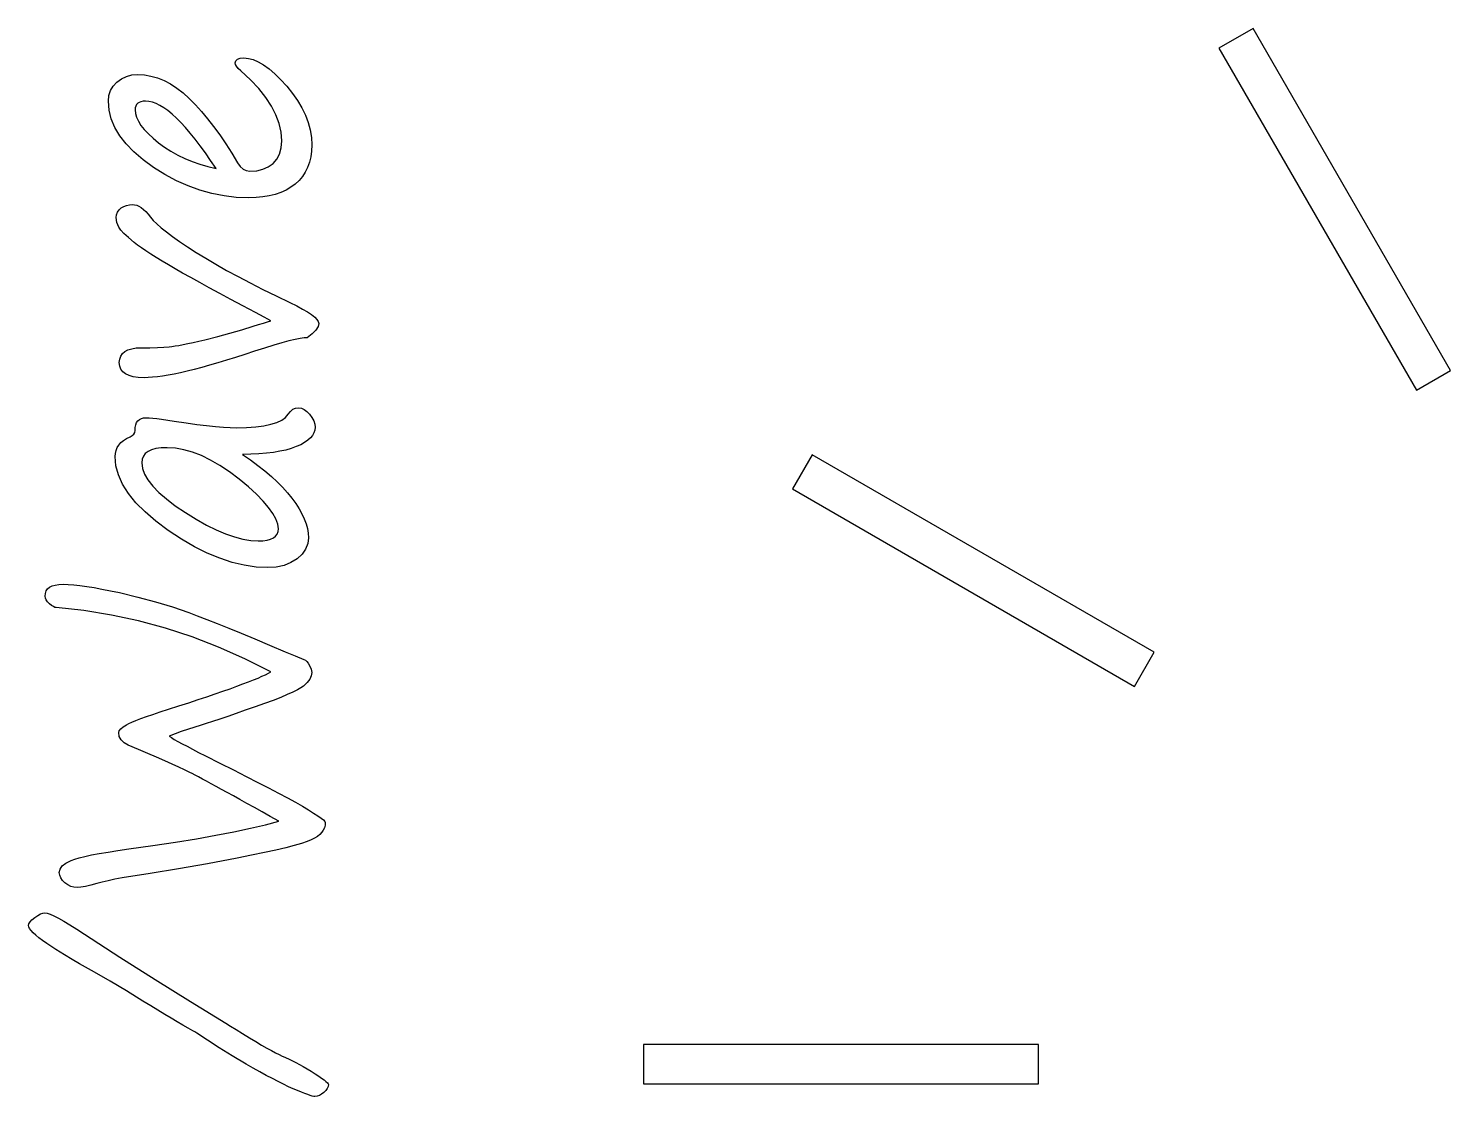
# Model space of a CAD drawing. Extents: x -1 to 127, y -80 to 138.
# Drawn here: x 96.72 to 108.24, y -14.11 to -5.46 of the extents above; entities that cross this region are included whole.
import ezdxf

# ---------------------------------------------------------------- set-up
doc = ezdxf.new("R2010")
doc.units = 0

msp = doc.modelspace()

# ---------------------------------------------------------------- linework, layer by layer
for p, q in [((106.642, -5.45628), (106.364858, -5.6163)), ((108.242, -8.22741), (106.64208, -5.45627)), ((106.365, -5.6163), (107.96492, -8.38744)), ((98.398061, -5.747979), (98.395098, -5.735731)), ((98.3951, -5.73575), (98.399757, -5.718027)), ((98.4065, -5.76274), (98.398061, -5.747979)), ((98.399757, -5.718027), (98.413247, -5.70496)), ((98.413247, -5.70496), (98.435599, -5.697368)), ((98.435599, -5.697368), (98.466821, -5.694828)), ((98.4668, -5.69482), (98.503511, -5.69863)), ((98.503511, -5.69863), (98.542328, -5.709185)), ((98.542328, -5.709185), (98.582836, -5.727332)), ((98.582836, -5.727332), (98.625451, -5.752224)), ((98.625451, -5.752224), (98.669754, -5.784713)), ((97.438084, -5.890604), (97.474793, -5.864018)), ((97.474793, -5.864018), (97.514877, -5.845025)), ((97.514877, -5.845025), (97.558339, -5.833623)), ((97.558339, -5.833623), (97.605594, -5.829813)), ((97.6056, -5.82984), (97.660032, -5.832803)), ((97.660032, -5.832803), (97.713618, -5.842088)), ((97.713618, -5.842088), (97.766783, -5.857272)), ((97.766783, -5.857272), (97.819104, -5.878382)), ((98.420837, -5.78004), (98.4065, -5.76274)), ((98.4411, -5.79988), (98.420837, -5.78004)), ((98.518685, -5.872031), (98.441049, -5.799881)), ((98.586196, -5.943761), (98.518685, -5.872031)), ((98.669754, -5.784713), (98.715745, -5.824377)), ((98.715745, -5.824377), (98.763427, -5.871212)), ((98.763427, -5.871212), (98.813213, -5.92522)), ((97.373105, -6.000732), (97.386172, -5.959802)), ((97.386172, -5.959802), (97.407706, -5.923093)), ((97.407706, -5.923093), (97.438084, -5.890604)), ((97.819104, -5.878382), (97.871002, -5.905814)), ((97.871002, -5.905814), (97.922479, -5.939568)), ((97.922479, -5.939568), (97.973112, -5.979231)), ((97.973112, -5.979231), (98.023322, -6.024802)), ((98.64358, -6.01549), (98.586196, -5.943761)), ((98.813213, -5.92522), (98.860895, -5.983025)), ((98.860895, -5.983025), (98.901823, -6.041253)), ((97.3689, -6.0463), (97.373105, -6.000732)), ((97.374801, -6.118447), (97.368902, -6.046294)), ((97.586262, -6.098909), (97.585133, -6.115363)), ((97.590467, -6.084996), (97.586262, -6.098909)), ((97.596789, -6.072748), (97.590467, -6.084996)), ((97.606074, -6.063039), (97.596789, -6.072748)), ((97.618323, -6.055447), (97.606074, -6.063039)), ((97.63266, -6.049972), (97.618323, -6.055447)), ((97.64996, -6.047009), (97.63266, -6.049972)), ((97.6698, -6.04588), (97.64996, -6.047009)), ((97.697239, -6.047985), (97.669807, -6.046009)), ((97.725933, -6.054307), (97.697239, -6.047985)), ((97.755467, -6.065285), (97.725933, -6.054307)), ((97.786269, -6.080045), (97.755467, -6.065285)), ((97.818338, -6.099462), (97.786269, -6.080045)), ((97.851248, -6.122661), (97.818338, -6.099462)), ((98.023322, -6.024802), (98.073112, -6.075432)), ((98.073112, -6.075432), (98.122899, -6.130285)), ((98.689991, -6.086379), (98.64358, -6.01549)), ((98.726279, -6.157264), (98.689991, -6.086379)), ((98.901823, -6.041253), (98.936843, -6.099904)), ((98.936843, -6.099904), (98.965534, -6.158976)), ((97.391678, -6.189333), (97.374801, -6.118447)), ((97.420368, -6.258531), (97.391678, -6.189333)), ((97.585, -6.1155), (97.587963, -6.145455)), ((97.587963, -6.145455), (97.596825, -6.17668)), ((97.596825, -6.17668), (97.611585, -6.208746)), ((97.611585, -6.208746), (97.632667, -6.241659)), ((97.885004, -6.150516), (97.851248, -6.122661)), ((97.920446, -6.182585), (97.885004, -6.150516)), ((97.956734, -6.218873), (97.920446, -6.182585)), ((97.993863, -6.259377), (97.956734, -6.218873)), ((98.122899, -6.130285), (98.172268, -6.189357)), ((98.172268, -6.189357), (98.221214, -6.252228)), ((98.752441, -6.227727), (98.726279, -6.157264)), ((98.965534, -6.158976), (98.987463, -6.218892)), ((98.987463, -6.218892), (99.003493, -6.278805)), ((97.460452, -6.326464), (97.420368, -6.258531)), ((97.51193, -6.392707), (97.460452, -6.326464)), ((97.632667, -6.241659), (97.659253, -6.275413)), ((97.659253, -6.275413), (97.692162, -6.310436)), ((97.692162, -6.310436), (97.730559, -6.346301)), ((98.032262, -6.304525), (97.993863, -6.259377)), ((98.071923, -6.35347), (98.032262, -6.304525)), ((98.221214, -6.252228), (98.270157, -6.319738)), ((98.270157, -6.319738), (98.319102, -6.391044)), ((98.768048, -6.297769), (98.752441, -6.227727)), ((98.7731, -6.36739), (98.768048, -6.297769)), ((99.003493, -6.278805), (99.012778, -6.339567)), ((97.574797, -6.457686), (97.51193, -6.392707)), ((97.730559, -6.346301), (97.775285, -6.38301)), ((97.775285, -6.38301), (97.824231, -6.418875)), ((97.824231, -6.418875), (97.875708, -6.451784)), ((97.875708, -6.451784), (97.930138, -6.482166)), ((98.11243, -6.407059), (98.071923, -6.35347)), ((98.154202, -6.46444), (98.11243, -6.407059)), ((98.319102, -6.391044), (98.367625, -6.466149)), ((98.755416, -6.474107), (98.768906, -6.424317)), ((98.768906, -6.424317), (98.773111, -6.367356)), ((99.014224, -6.45009), (99.007903, -6.497348)), ((99.012778, -6.339567), (99.016165, -6.400324)), ((99.0162, -6.4003), (99.014224, -6.45009)), ((97.649061, -6.521401), (97.574797, -6.457686)), ((97.734713, -6.583425), (97.649061, -6.521401)), ((97.930138, -6.482166), (97.986678, -6.510021)), ((97.986678, -6.510021), (98.04617, -6.534913)), ((98.04617, -6.534913), (98.108618, -6.556842)), ((98.108618, -6.556842), (98.173176, -6.576258)), ((98.196817, -6.526467), (98.154202, -6.46444)), ((98.2407, -6.59271), (98.196817, -6.526467)), ((98.367625, -6.466149), (98.415727, -6.545897)), ((98.4158, -6.54587), (98.436064, -6.575407)), ((98.664289, -6.577908), (98.702262, -6.550899)), ((98.702262, -6.550899), (98.733487, -6.516302)), ((98.733487, -6.516302), (98.755416, -6.474107)), ((98.997348, -6.54123), (98.982587, -6.582158)), ((99.007903, -6.497348), (98.997348, -6.54123)), ((97.826698, -6.640809), (97.734713, -6.583425)), ((97.919947, -6.691022), (97.826698, -6.640809)), ((98.173176, -6.576258), (98.240686, -6.592712)), ((98.436064, -6.575407), (98.459686, -6.596094)), ((98.459686, -6.596094), (98.485424, -6.608738)), ((98.485424, -6.608738), (98.514538, -6.612943)), ((98.5145, -6.61296), (98.570194, -6.60915)), ((98.570194, -6.60915), (98.619983, -6.597325)), ((98.619983, -6.597325), (98.664289, -6.577908)), ((98.940819, -6.655996), (98.913387, -6.688065)), ((98.963594, -6.620554), (98.940819, -6.655996)), ((98.982587, -6.582158), (98.963594, -6.620554)), ((98.01446, -6.733214), (97.919947, -6.691022)), ((98.11024, -6.767391), (98.01446, -6.733214)), ((98.207288, -6.7944), (98.11024, -6.767391)), ((98.3056, -6.813816), (98.207288, -6.7944)), ((98.765708, -6.78553), (98.720561, -6.801137)), ((98.807903, -6.766113), (98.765708, -6.78553)), ((98.8463, -6.743761), (98.807903, -6.766113)), ((98.881741, -6.717599), (98.8463, -6.743761)), ((98.913387, -6.688065), (98.881741, -6.717599)), ((97.454952, -6.926906), (97.472252, -6.911299)), ((97.472252, -6.911299), (97.492939, -6.899051)), ((97.492939, -6.899051), (97.515291, -6.890189)), ((97.515291, -6.890189), (97.538913, -6.884714)), ((97.538913, -6.884714), (97.563805, -6.88302)), ((97.5639, -6.883), (97.580777, -6.884693)), ((97.580777, -6.884693), (97.598077, -6.889322)), ((97.598077, -6.889322), (97.615377, -6.897337)), ((97.615377, -6.897337), (97.633524, -6.908739)), ((97.633524, -6.908739), (97.651671, -6.923076)), ((98.404756, -6.825218), (98.3056, -6.813816)), ((98.5056, -6.829), (98.404756, -6.825218)), ((98.564442, -6.827271), (98.505793, -6.828964)), ((98.619718, -6.821796), (98.564442, -6.827271)), ((98.671615, -6.813357), (98.619718, -6.821796)), ((98.720561, -6.801137), (98.671615, -6.813357)), ((97.4326, -6.98891), (97.43514, -6.965711)), ((97.437684, -7.028569), (97.432632, -6.988906)), ((97.43514, -6.965711), (97.442732, -6.944629)), ((97.442732, -6.944629), (97.454952, -6.926906)), ((97.651671, -6.923076), (97.670665, -6.940799)), ((97.670665, -6.940799), (97.689658, -6.961909)), ((97.689658, -6.961909), (97.709075, -6.985955)), ((97.709, -6.98596), (97.730929, -7.011699)), ((97.730929, -7.011699), (97.760043, -7.040389)), ((97.453291, -7.06823), (97.437684, -7.028569)), ((97.468898, -7.090582), (97.453291, -7.06823)), ((97.494636, -7.118014), (97.468898, -7.090582)), ((97.530924, -7.151347), (97.494636, -7.118014)), ((97.760043, -7.040389), (97.795907, -7.071612)), ((97.795907, -7.071612), (97.838943, -7.105791)), ((97.838943, -7.105791), (97.888733, -7.142921)), ((97.888733, -7.142921), (97.945697, -7.183005)), ((97.577759, -7.190167), (97.530924, -7.151347)), ((97.605614, -7.2117), (97.577759, -7.190167)), ((97.637683, -7.234899), (97.605614, -7.2117)), ((97.673125, -7.259367), (97.637683, -7.234899)), ((97.945697, -7.183005), (98.009408, -7.226043)), ((98.009408, -7.226043), (98.080294, -7.271614)), ((97.712788, -7.285529), (97.673125, -7.259367)), ((97.756248, -7.312961), (97.712788, -7.285529)), ((97.803506, -7.342075), (97.756248, -7.312961)), ((97.854983, -7.372877), (97.803506, -7.342075)), ((97.909836, -7.404946), (97.854983, -7.372877)), ((98.080294, -7.271614), (98.15751, -7.319292)), ((98.15751, -7.319292), (98.239366, -7.367815)), ((98.239366, -7.367815), (98.326708, -7.417181)), ((97.969751, -7.439123), (97.909836, -7.404946)), ((98.035995, -7.476252), (97.969751, -7.439123)), ((98.108147, -7.516339), (98.035995, -7.476252)), ((98.326708, -7.417181), (98.419113, -7.467815)), ((98.419113, -7.467815), (98.516581, -7.518869)), ((98.186204, -7.558954), (98.108147, -7.516339)), ((98.270171, -7.604522), (98.186204, -7.558954)), ((98.516581, -7.518869), (98.619112, -7.57119)), ((98.619112, -7.57119), (98.72713, -7.624778)), ((98.360468, -7.653047), (98.270171, -7.604522)), ((98.456669, -7.704101), (98.360468, -7.653047)), ((98.5592, -7.75811), (98.456669, -7.704101)), ((98.72713, -7.624778), (98.839787, -7.678787)), ((98.8398, -7.67879), (98.894653, -7.705375)), ((98.894653, -7.705375), (98.941911, -7.730267)), ((98.596737, -7.778376), (98.559185, -7.758112)), ((98.630494, -7.796523), (98.596737, -7.778376)), ((98.623823, -7.844188), (98.656733, -7.83448)), ((98.659608, -7.812553), (98.630494, -7.796523)), ((98.656733, -7.83448), (98.684588, -7.826888)), ((98.6845, -7.82689), (98.659608, -7.812553)), ((98.941911, -7.730267), (98.981995, -7.753466)), ((98.981995, -7.753466), (99.014905, -7.775394)), ((99.014905, -7.775394), (99.04022, -7.795658)), ((99.04022, -7.795658), (99.058367, -7.814228)), ((99.058367, -7.814228), (99.069345, -7.831105)), ((99.069345, -7.831105), (99.073155, -7.846712)), ((98.254111, -7.954151), (98.35369, -7.927143)), ((98.35369, -7.927143), (98.449047, -7.899711)), ((98.449047, -7.899711), (98.540609, -7.870597)), ((98.5407, -7.87035), (98.585003, -7.856437)), ((98.585003, -7.856437), (98.623823, -7.844188)), ((99.020364, -7.931533), (98.979013, -7.963179)), ((99.049478, -7.901575), (99.020364, -7.931533)), ((99.067202, -7.873305), (99.049478, -7.901575)), ((99.0731, -7.84672), (99.067202, -7.873305)), ((97.501832, -8.074166), (97.527147, -8.061099)), ((97.527147, -8.061099), (97.557949, -8.051814)), ((97.557949, -8.051814), (97.594237, -8.045915)), ((97.594237, -8.045915), (97.636429, -8.044222)), ((97.6364, -8.04418), (97.705598, -8.043898)), ((97.705598, -8.043898), (97.765937, -8.042204)), ((97.765937, -8.042204), (97.818258, -8.040229)), ((97.818258, -8.040229), (97.861718, -8.036842)), ((97.861718, -8.036842), (97.883646, -8.034302)), ((97.883646, -8.034302), (97.909385, -8.030097)), ((97.909385, -8.030097), (97.939766, -8.025045)), ((97.939766, -8.025045), (97.973943, -8.0183)), ((97.973943, -8.0183), (98.011916, -8.010708)), ((98.011916, -8.010708), (98.054111, -8.001423)), ((98.054111, -8.001423), (98.100525, -7.991292)), ((98.100525, -7.991292), (98.151156, -7.979466)), ((98.151156, -7.979466), (98.254111, -7.954151)), ((98.634377, -8.04699), (98.552101, -8.073152)), ((98.708218, -8.024215), (98.634377, -8.04699)), ((98.77362, -8.004798), (98.708218, -8.024215)), ((98.831424, -7.989191), (98.77362, -8.004798)), ((98.88037, -7.977366), (98.831424, -7.989191)), ((98.921721, -7.968927), (98.88037, -7.977366)), ((98.954631, -7.964299), (98.921721, -7.968927)), ((98.9791, -7.96317), (98.954631, -7.964299)), ((97.460043, -8.193268), (97.45708, -8.164578)), ((97.4571, -8.16444), (97.460063, -8.13617)), ((97.460063, -8.13617), (97.468502, -8.111701)), ((97.468502, -8.111701), (97.482415, -8.091043)), ((97.482415, -8.091043), (97.501832, -8.074166)), ((98.255376, -8.166969), (98.188707, -8.185963)), ((98.324995, -8.145859), (98.255376, -8.166969)), ((98.397568, -8.123507), (98.324995, -8.145859)), ((98.473096, -8.099039), (98.397568, -8.123507)), ((98.552, -8.0733), (98.473096, -8.099039)), ((97.469752, -8.21816), (97.460043, -8.193268)), ((97.485359, -8.23927), (97.469752, -8.21816)), ((97.507287, -8.256571), (97.485359, -8.23927)), ((97.535557, -8.270061), (97.507287, -8.256571)), ((97.569735, -8.279769), (97.535557, -8.270061)), ((97.610662, -8.285244), (97.569735, -8.279769)), ((97.6575, -8.28722), (97.610662, -8.285244)), ((97.690396, -8.286349), (97.657486, -8.287196)), ((97.726684, -8.283809), (97.690396, -8.286349)), ((97.765924, -8.279604), (97.726684, -8.283809)), ((97.808119, -8.273706), (97.765924, -8.279604)), ((97.853266, -8.266114), (97.808119, -8.273706)), ((97.901368, -8.257252), (97.853266, -8.266114)), ((97.952843, -8.246274), (97.901368, -8.257252)), ((98.007275, -8.23363), (97.952843, -8.246274)), ((98.064659, -8.219717), (98.007275, -8.23363)), ((98.124995, -8.203686), (98.064659, -8.219717)), ((98.188707, -8.185963), (98.124995, -8.203686)), ((107.965, -8.38743), (108.242142, -8.22741)), ((97.597502, -8.651344), (97.607634, -8.637007)), ((97.607634, -8.637007), (97.620278, -8.625606)), ((97.620278, -8.625606), (97.635461, -8.617591)), ((97.635461, -8.617591), (97.654031, -8.612962)), ((97.654031, -8.612962), (97.675113, -8.611269)), ((97.6753, -8.61127), (97.699769, -8.612117)), ((97.699769, -8.612117), (97.728883, -8.614092)), ((97.728883, -8.614092), (97.761795, -8.618297)), ((97.761795, -8.618297), (97.798924, -8.623772)), ((97.7989, -8.62393), (97.902278, -8.63996)), ((97.902278, -8.63996), (97.997635, -8.653874)), ((98.73346, -8.649251), (98.773121, -8.630681)), ((98.773121, -8.630681), (98.803502, -8.608329)), ((98.803502, -8.608329), (98.82543, -8.58259)), ((98.8255, -8.58258), (98.843647, -8.559805)), ((98.843647, -8.559805), (98.863487, -8.543351)), ((98.863487, -8.543351), (98.885416, -8.533643)), ((98.885416, -8.533643), (98.909461, -8.530256)), ((98.9094, -8.53026), (98.931752, -8.533647)), ((98.931752, -8.533647), (98.953681, -8.543778)), ((98.953681, -8.543778), (98.976033, -8.560232)), ((98.976033, -8.560232), (98.998385, -8.583854)), ((98.998385, -8.583854), (99.017801, -8.610439)), ((99.017801, -8.610439), (99.032138, -8.636601)), ((99.032138, -8.636601), (99.040153, -8.66234)), ((97.562224, -8.756842), (97.574867, -8.745016)), ((97.574867, -8.745016), (97.582459, -8.73068)), ((97.582459, -8.73068), (97.584999, -8.713803)), ((97.585, -8.7138), (97.586129, -8.689755)), ((97.586129, -8.689755), (97.590334, -8.669068)), ((97.590334, -8.669068), (97.597502, -8.651344)), ((97.997635, -8.653874), (98.084977, -8.665699)), ((98.084977, -8.665699), (98.164301, -8.674984)), ((98.164301, -8.674984), (98.236031, -8.682576)), ((98.236031, -8.682576), (98.299745, -8.688051)), ((98.299745, -8.688051), (98.355442, -8.691014)), ((98.355442, -8.691014), (98.403541, -8.692143)), ((98.4035, -8.69229), (98.487046, -8.690597)), ((98.487046, -8.690597), (98.562151, -8.685545)), ((98.562151, -8.685545), (98.627974, -8.676683)), ((98.627974, -8.676683), (98.685358, -8.664858)), ((98.685358, -8.664858), (98.73346, -8.649251)), ((99.021666, -8.754706), (99.005213, -8.774969)), ((99.033492, -8.733624), (99.021666, -8.754706)), ((99.04066, -8.711272), (99.033492, -8.733624)), ((99.040153, -8.66234), (99.043117, -8.687655)), ((99.0432, -8.68765), (99.04066, -8.711272)), ((97.430351, -8.876253), (97.440059, -8.853477)), ((97.440059, -8.853477), (97.453126, -8.832791)), ((97.453126, -8.832791), (97.470426, -8.813374)), ((97.470426, -8.813374), (97.491113, -8.796073)), ((97.491113, -8.796073), (97.516005, -8.780467)), ((97.516005, -8.780467), (97.544275, -8.766553)), ((97.5445, -8.76655), (97.562224, -8.756842)), ((97.75415, -8.861761), (97.718705, -8.871469)), ((97.795498, -8.856286), (97.75415, -8.861761)), ((97.8436, -8.85431), (97.795498, -8.856286)), ((97.911101, -8.858116), (97.843591, -8.854306)), ((97.980299, -8.870336), (97.911101, -8.858116)), ((98.050764, -8.890176), (97.980299, -8.870336)), ((98.850344, -8.860624), (98.80604, -8.873267)), ((98.890428, -8.845864), (98.850344, -8.860624)), ((98.926292, -8.829833), (98.890428, -8.845864)), ((98.957094, -8.812533), (98.926292, -8.829833)), ((98.983679, -8.794386), (98.957094, -8.812533)), ((99.005213, -8.774969), (98.983679, -8.794386)), ((97.429631, -9.000752), (97.422886, -8.926491)), ((97.4229, -8.92646), (97.424876, -8.900298)), ((97.424876, -8.900298), (97.430351, -8.876253)), ((97.642347, -8.948657), (97.638961, -8.97735)), ((97.639, -8.97752), (97.644475, -9.021823)), ((97.651633, -8.923341), (97.642347, -8.948657)), ((97.667663, -8.902259), (97.651633, -8.923341)), ((97.690015, -8.884959), (97.667663, -8.902259)), ((97.718705, -8.871469), (97.690015, -8.884959)), ((98.122914, -8.918446), (98.050764, -8.890176)), ((98.196755, -8.954311), (98.122914, -8.918446)), ((98.272283, -8.998194), (98.196755, -8.954311)), ((98.4554, -8.90832), (98.519955, -8.953046)), ((98.523762, -8.907444), (98.455408, -8.908291)), ((98.519955, -8.953046), (98.580295, -8.99777)), ((98.588317, -8.904481), (98.523762, -8.907444)), ((98.649077, -8.899429), (98.588317, -8.904481)), ((98.705197, -8.892684), (98.649077, -8.899429)), ((98.757515, -8.883822), (98.705197, -8.892684)), ((98.80604, -8.873267), (98.757515, -8.883822)), ((103.07, -8.91152), (102.90998, -9.188662)), ((105.841, -10.5114), (103.06986, -8.91148)), ((97.449895, -9.075436), (97.429631, -9.000752)), ((97.483652, -9.150118), (97.449895, -9.075436)), ((97.644475, -9.021823), (97.661352, -9.067814)), ((97.661352, -9.067814), (97.688784, -9.115495)), ((98.349499, -9.050515), (98.272283, -8.998194)), ((98.427979, -9.110431), (98.349499, -9.050515)), ((98.580295, -8.99777), (98.636835, -9.042076)), ((98.636835, -9.042076), (98.688733, -9.0868)), ((98.688733, -9.0868), (98.736835, -9.131103)), ((97.53091, -9.224802), (97.483652, -9.150118)), ((97.688784, -9.115495), (97.727604, -9.164862)), ((97.727604, -9.164862), (97.777393, -9.216339)), ((97.777393, -9.216339), (97.838573, -9.269501)), ((98.502664, -9.172455), (98.427979, -9.110431)), ((98.567219, -9.231526), (98.502664, -9.172455)), ((98.736835, -9.131103), (98.780294, -9.174986)), ((98.780294, -9.174986), (98.819955, -9.219289)), ((102.91, -9.18866), (105.68114, -10.78858)), ((97.591246, -9.299907), (97.53091, -9.224802)), ((97.665507, -9.375012), (97.591246, -9.299907)), ((97.838573, -9.269501), (97.910303, -9.324354)), ((97.910303, -9.324354), (97.993426, -9.380894)), ((98.621649, -9.2868), (98.567219, -9.231526)), ((98.666798, -9.338277), (98.621649, -9.2868)), ((98.819955, -9.219289), (98.855399, -9.263172)), ((98.855399, -9.263172), (98.886621, -9.306631)), ((98.886621, -9.306631), (98.914053, -9.348826)), ((97.752849, -9.450117), (97.665507, -9.375012)), ((97.993426, -9.380894), (98.080344, -9.434483)), ((98.080344, -9.434483), (98.163047, -9.481317)), ((98.701396, -9.386799), (98.666798, -9.338277)), ((98.726288, -9.431526), (98.701396, -9.386799)), ((98.741048, -9.472877), (98.726288, -9.431526)), ((98.914053, -9.348826), (98.936829, -9.390598)), ((98.936829, -9.390598), (98.955822, -9.431105)), ((98.955822, -9.431105), (98.970159, -9.470766)), ((97.854116, -9.525225), (97.752849, -9.450117)), ((97.961287, -9.595687), (97.854116, -9.525225)), ((98.163047, -9.481317), (98.242371, -9.520557)), ((98.242371, -9.520557), (98.317899, -9.553047)), ((98.317899, -9.553047), (98.389205, -9.577939)), ((98.722945, -9.571596), (98.73604, -9.554296)), ((98.73604, -9.554296), (98.743632, -9.534033)), ((98.7461, -9.51085), (98.741048, -9.472877)), ((98.743632, -9.534033), (98.746172, -9.510834)), ((98.970159, -9.470766), (98.980714, -9.509585)), ((98.980714, -9.509585), (98.987036, -9.547138)), ((98.987036, -9.547138), (98.989011, -9.584267)), ((98.066353, -9.65687), (97.961287, -9.595687)), ((98.169728, -9.708768), (98.066353, -9.65687)), ((98.389205, -9.577939), (98.457139, -9.596086)), ((98.457139, -9.596086), (98.521274, -9.606641)), ((98.521274, -9.606641), (98.58161, -9.610451)), ((98.5816, -9.61043), (98.619996, -9.608737)), ((98.619996, -9.608737), (98.653753, -9.60408)), ((98.653753, -9.60408), (98.682023, -9.596488)), ((98.682023, -9.596488), (98.705222, -9.58551)), ((98.705222, -9.58551), (98.722945, -9.571596)), ((98.966001, -9.676255), (98.937308, -9.717182)), ((98.983302, -9.631951), (98.966001, -9.676255)), ((98.9892, -9.58427), (98.983302, -9.631951)), ((98.271415, -9.750963), (98.169728, -9.708768)), ((98.370991, -9.784296), (98.271415, -9.750963)), ((98.468883, -9.807495), (98.370991, -9.784296)), ((98.847434, -9.78596), (98.791317, -9.808312)), ((98.896803, -9.754735), (98.847434, -9.78596)), ((98.937308, -9.717182), (98.896803, -9.754735)), ((98.565087, -9.821832), (98.468883, -9.807495)), ((98.6596, -9.82646), (98.565087, -9.821832)), ((98.72887, -9.82183), (98.659672, -9.826459)), ((98.791317, -9.808312), (98.72887, -9.82183)), ((96.857776, -10.035348), (96.864944, -10.015508)), ((96.864944, -10.015508), (96.876346, -9.999054)), ((96.876346, -9.999054), (96.892376, -9.985564)), ((96.892376, -9.985564), (96.913063, -9.975009)), ((96.913063, -9.975009), (96.937955, -9.967417)), ((96.937955, -9.967417), (96.967913, -9.963184)), ((96.967913, -9.963184), (97.00209, -9.961491)), ((97.0023, -9.96148), (97.042805, -9.962609)), ((97.042805, -9.962609), (97.087954, -9.965572)), ((97.087954, -9.965572), (97.138165, -9.971047)), ((97.138165, -9.971047), (97.193017, -9.978216)), ((97.193017, -9.978216), (97.252089, -9.987924)), ((97.252089, -9.987924), (97.316224, -9.999749)), ((97.316224, -9.999749), (97.385422, -10.013268)), ((97.385422, -10.013268), (97.458839, -10.029298)), ((96.8558, -10.0577), (96.857776, -10.035348)), ((96.857982, -10.072607), (96.856007, -10.057847)), ((96.864728, -10.08779), (96.857982, -10.072607)), ((96.875706, -10.102974), (96.864728, -10.08779)), ((96.890889, -10.119004), (96.875706, -10.102974)), ((96.907766, -10.132918), (96.890889, -10.119004)), ((96.922527, -10.142626), (96.907766, -10.132918)), ((97.458839, -10.029298), (97.607784, -10.064742)), ((97.607784, -10.064742), (97.751243, -10.103559)), ((97.751243, -10.103559), (97.888375, -10.145331)), ((96.935622, -10.148524), (96.922527, -10.142626)), ((96.9466, -10.1505), (96.935622, -10.148524)), ((97.1706, -10.17453), (96.94655, -10.150485)), ((97.392539, -10.210395), (97.1706, -10.17453)), ((97.61237, -10.257653), (97.392539, -10.210395)), ((97.888375, -10.145331), (98.019597, -10.190901)), ((98.019597, -10.190901), (98.087954, -10.21664)), ((98.087954, -10.21664), (98.164747, -10.246174)), ((98.164747, -10.246174), (98.249555, -10.279507)), ((97.830937, -10.317148), (97.61237, -10.257653)), ((98.046969, -10.388034), (97.830937, -10.317148)), ((98.249555, -10.279507), (98.343227, -10.317063)), ((98.343227, -10.317063), (98.444914, -10.358834)), ((98.444914, -10.358834), (98.55504, -10.404402)), ((98.261317, -10.471154), (98.046969, -10.388034)), ((98.473554, -10.56567), (98.261317, -10.471154)), ((98.55504, -10.404402), (98.673607, -10.454192)), ((98.673607, -10.454192), (98.80061, -10.507777)), ((98.6841, -10.672), (98.473554, -10.56567)), ((98.8006, -10.5079), (98.880768, -10.541657)), ((98.880768, -10.541657), (98.951654, -10.569927)), ((98.9516, -10.5699), (98.964695, -10.577492)), ((98.964695, -10.577492), (98.97652, -10.588047)), ((98.97652, -10.588047), (98.987499, -10.60196)), ((105.681, -10.7886), (105.84102, -10.511458)), ((98.580716, -10.721024), (98.612785, -10.70711)), ((98.612785, -10.70711), (98.641055, -10.694438)), ((98.641055, -10.694438), (98.664677, -10.682613)), ((98.664677, -10.682613), (98.684094, -10.672058)), ((98.987499, -10.60196), (98.997207, -10.618414)), ((98.997207, -10.618414), (99.011544, -10.650483)), ((99.011995, -10.703232), (98.999351, -10.730664)), ((99.011544, -10.650483), (99.016172, -10.675798)), ((99.0162, -10.6758), (99.011995, -10.703232)), ((98.233038, -10.849717), (98.295906, -10.828212)), ((98.295906, -10.828212), (98.354134, -10.807525)), ((98.354134, -10.807525), (98.408143, -10.788108)), ((98.408143, -10.788108), (98.457509, -10.769538)), ((98.457509, -10.769538), (98.50308, -10.752237)), ((98.50308, -10.752237), (98.544008, -10.736207)), ((98.544008, -10.736207), (98.580716, -10.721024)), ((98.899326, -10.817588), (98.862618, -10.835735)), ((98.92844, -10.800711), (98.899326, -10.817588)), ((98.949127, -10.785951), (98.92844, -10.800711)), ((98.978664, -10.758096), (98.949127, -10.785951)), ((98.999351, -10.730664), (98.978664, -10.758096)), ((97.93979, -10.947591), (98.019535, -10.921429)), ((98.019535, -10.921429), (98.095063, -10.896537)), ((98.095063, -10.896537), (98.166372, -10.872492)), ((98.166372, -10.872492), (98.233038, -10.849717)), ((98.633925, -10.928135), (98.556709, -10.955567)), ((98.703123, -10.902396), (98.633925, -10.928135)), ((98.764305, -10.878351), (98.703123, -10.902396)), ((98.817468, -10.855999), (98.764305, -10.878351)), ((98.862618, -10.835735), (98.817468, -10.855999)), ((97.591782, -11.065279), (97.631022, -11.050519)), ((97.631022, -11.050519), (97.677013, -11.034065)), ((97.677013, -11.034065), (97.729755, -11.015918)), ((97.729755, -11.015918), (97.78925, -10.996078)), ((97.78925, -10.996078), (97.855493, -10.974573)), ((97.8554, -10.9746), (97.93979, -10.947591)), ((98.271899, -11.053441), (98.21325, -11.072858)), ((98.335613, -11.031936), (98.271899, -11.053441)), ((98.403967, -11.008314), (98.335613, -11.031936)), ((98.477808, -10.982999), (98.403967, -11.008314)), ((98.556709, -10.955567), (98.477808, -10.982999)), ((97.4525, -11.164), (97.45631, -11.14924)), ((97.457131, -11.194783), (97.452503, -11.163981)), ((97.45631, -11.14924), (97.468135, -11.133633)), ((97.468135, -11.133633), (97.487552, -11.117179)), ((97.487552, -11.117179), (97.514561, -11.099879)), ((97.514561, -11.099879), (97.533554, -11.090171)), ((97.533554, -11.090171), (97.559293, -11.078769)), ((97.559293, -11.078769), (97.591782, -11.065279)), ((97.959262, -11.155565), (97.859683, -11.191853)), ((98.0677, -11.1197), (97.959262, -11.155565)), ((98.111139, -11.106189), (98.06768, -11.119679)), ((98.159665, -11.090582), (98.111139, -11.106189)), ((98.21325, -11.072858), (98.159665, -11.090582)), ((97.471468, -11.221791), (97.457131, -11.194783)), ((97.49509, -11.245836), (97.471468, -11.221791)), ((97.528, -11.2661), (97.49509, -11.245836)), ((97.611093, -11.300784), (97.52797, -11.266186)), ((97.8596, -11.1919), (97.878593, -11.203725)), ((97.878593, -11.203725), (97.902639, -11.218062)), ((97.902639, -11.218062), (97.931753, -11.234516)), ((97.931753, -11.234516), (97.96635, -11.253509)), ((97.96635, -11.253509), (98.005593, -11.274591)), ((98.005593, -11.274591), (98.050317, -11.29779)), ((97.688308, -11.332852), (97.611093, -11.300784)), ((97.759615, -11.363654), (97.688308, -11.332852)), ((97.825017, -11.391924), (97.759615, -11.363654)), ((97.884509, -11.41851), (97.825017, -11.391924)), ((98.050317, -11.29779), (98.099686, -11.323528)), ((98.099686, -11.323528), (98.154539, -11.351384)), ((98.1546, -11.3514), (98.27232, -11.410051)), ((97.938097, -11.442555), (97.884509, -11.41851)), ((97.985353, -11.46533), (97.938097, -11.442555)), ((98.027124, -11.485594), (97.985353, -11.46533)), ((98.048235, -11.496149), (98.027124, -11.485594)), ((98.07228, -11.508792), (98.048235, -11.496149)), ((98.099712, -11.523129), (98.07228, -11.508792)), ((98.27232, -11.410051), (98.382446, -11.465748)), ((98.382446, -11.465748), (98.484557, -11.518066)), ((98.484557, -11.518066), (98.579494, -11.566591)), ((98.13009, -11.539583), (98.099712, -11.523129)), ((98.163847, -11.55773), (98.13009, -11.539583)), ((98.200976, -11.57757), (98.163847, -11.55773)), ((98.241483, -11.599498), (98.200976, -11.57757)), ((98.284943, -11.623544), (98.241483, -11.599498)), ((98.331777, -11.649282), (98.284943, -11.623544)), ((98.579494, -11.566591), (98.666836, -11.612159)), ((98.666836, -11.612159), (98.74658, -11.654354)), ((98.381567, -11.676714), (98.331777, -11.649282)), ((98.434732, -11.706249), (98.381567, -11.676714)), ((98.491272, -11.737894), (98.434732, -11.706249)), ((98.551188, -11.771228), (98.491272, -11.737894)), ((98.74658, -11.654354), (98.818733, -11.693174)), ((98.818733, -11.693174), (98.883289, -11.728615)), ((98.883289, -11.728615), (98.939829, -11.760684)), ((98.614056, -11.806248), (98.551188, -11.771228)), ((98.680302, -11.84338), (98.614056, -11.806248)), ((98.7495, -11.8822), (98.680302, -11.84338)), ((98.939829, -11.760684), (98.989198, -11.789798)), ((98.989198, -11.789798), (99.03097, -11.815113)), ((99.03097, -11.815113), (99.065147, -11.837465)), ((99.065147, -11.837465), (99.091732, -11.856035)), ((99.091732, -11.856035), (99.110726, -11.871642)), ((98.239828, -11.995602), (98.385819, -11.967332)), ((98.385819, -11.967332), (98.519152, -11.939062)), ((98.519152, -11.939062), (98.640671, -11.910792)), ((98.640671, -11.910792), (98.749532, -11.882101)), ((99.09765, -11.971214), (99.081619, -11.988514)), ((99.10987, -11.953067), (99.09765, -11.971214)), ((99.118732, -11.934074), (99.10987, -11.953067)), ((99.110726, -11.871642), (99.122128, -11.883891)), ((99.124207, -11.91381), (99.118732, -11.934074)), ((99.122128, -11.883891), (99.125938, -11.892753)), ((99.1259, -11.8927), (99.124207, -11.91381)), ((97.5335, -12.1066), (97.728436, -12.079168)), ((97.728436, -12.079168), (97.911135, -12.051313)), ((97.911135, -12.051313), (98.0816, -12.023457)), ((98.0816, -12.023457), (98.239828, -11.995602)), ((98.806092, -12.096916), (98.725077, -12.115909)), ((98.874866, -12.079192), (98.806092, -12.096916)), ((98.932674, -12.062315), (98.874866, -12.079192)), ((98.978241, -12.047132), (98.932674, -12.062315)), ((99.012419, -12.033218), (98.978241, -12.047132)), ((99.039004, -12.019305), (99.012419, -12.033218)), ((99.062202, -12.004544), (99.039004, -12.019305)), ((99.081619, -11.988514), (99.062202, -12.004544)), ((97.025003, -12.220931), (97.067198, -12.199425)), ((97.067198, -12.199425), (97.095468, -12.18887)), ((97.095468, -12.18887), (97.132598, -12.177892)), ((97.132598, -12.177892), (97.177747, -12.166913)), ((97.177747, -12.166913), (97.231753, -12.155088)), ((97.231753, -12.155088), (97.294624, -12.143687)), ((97.294624, -12.143687), (97.36551, -12.131438)), ((97.36551, -12.131438), (97.445257, -12.11919)), ((97.445257, -12.11919), (97.533443, -12.106546)), ((98.41242, -12.180876), (98.171493, -12.226024)), ((98.528453, -12.158101), (98.41242, -12.180876)), ((98.632672, -12.136173), (98.528453, -12.158101)), ((98.725077, -12.115909), (98.632672, -12.136173)), ((96.971, -12.2973), (96.976898, -12.269868)), ((96.973993, -12.319699), (96.97103, -12.297347)), ((96.982432, -12.341232), (96.973993, -12.319699)), ((96.976898, -12.269868), (96.995045, -12.244553)), ((96.995045, -12.244553), (97.025003, -12.220931)), ((97.706092, -12.305351), (97.481198, -12.339528)), ((97.936049, -12.267375), (97.706092, -12.305351)), ((98.171493, -12.226024), (97.936049, -12.267375)), ((96.996345, -12.361919), (96.982432, -12.341232)), ((97.015762, -12.381336), (96.996345, -12.361919)), ((97.038961, -12.39779), (97.015762, -12.381336)), ((97.063429, -12.409615), (97.038961, -12.39779)), ((97.089591, -12.41636), (97.063429, -12.409615)), ((97.1166, -12.4189), (97.089591, -12.41636)), ((97.146142, -12.416744), (97.116605, -12.418719)), ((97.182851, -12.410845), (97.146142, -12.416744)), ((97.225887, -12.400713), (97.182851, -12.410845)), ((97.2761, -12.3868), (97.225887, -12.400713)), ((97.318753, -12.375399), (97.276138, -12.3868)), ((97.367275, -12.363573), (97.318753, -12.375399)), ((97.421284, -12.351748), (97.367275, -12.363573)), ((97.4812, -12.3395), (97.421284, -12.351748)), ((96.749502, -12.680449), (96.771854, -12.661879)), ((96.771854, -12.661879), (96.796323, -12.645002)), ((96.796323, -12.645002), (96.818251, -12.633177)), ((96.818251, -12.633177), (96.837668, -12.626009)), ((96.837668, -12.626009), (96.854545, -12.623469)), ((96.8546, -12.6235), (96.8719, -12.62604)), ((96.8719, -12.62604), (96.895522, -12.634478)), ((96.895522, -12.634478), (96.925901, -12.647969)), ((96.925901, -12.647969), (96.963033, -12.666962)), ((96.963033, -12.666962), (97.006492, -12.691431)), ((96.7208, -12.726), (96.724187, -12.71251)), ((96.723386, -12.738322), (96.720846, -12.726074)), ((96.730131, -12.752236), (96.723386, -12.738322)), ((96.724187, -12.71251), (96.733472, -12.696903)), ((96.741956, -12.767843), (96.730131, -12.752236)), ((96.733472, -12.696903), (96.749502, -12.680449)), ((96.75841, -12.785143), (96.741956, -12.767843)), ((96.779492, -12.80456), (96.75841, -12.785143)), ((97.006492, -12.691431), (97.056282, -12.721389)), ((97.056282, -12.721389), (97.112822, -12.75641)), ((97.112822, -12.75641), (97.176113, -12.797337)), ((96.805231, -12.825642), (96.779492, -12.80456)), ((96.836032, -12.848417), (96.805231, -12.825642)), ((96.871053, -12.873309), (96.836032, -12.848417)), ((96.943629, -12.921832), (96.871053, -12.873309)), ((97.1761, -12.7973), (97.461754, -12.983377)), ((97.011984, -12.965291), (96.943629, -12.921832)), ((97.074851, -13.003267), (97.011984, -12.965291)), ((97.1335, -13.0366), (97.074851, -13.003267)), ((97.461754, -12.983377), (97.747408, -13.165656)), ((97.257139, -13.10498), (97.133509, -13.036625)), ((97.384142, -13.178397), (97.257139, -13.10498)), ((97.514523, -13.256457), (97.384142, -13.178397)), ((97.747408, -13.165656), (98.033906, -13.344136)), ((97.6487, -13.34), (97.514523, -13.256457)), ((97.711129, -13.378327), (97.648682, -13.339931)), ((98.033906, -13.344136), (98.320404, -13.51882)), ((97.770201, -13.414192), (97.711129, -13.378327)), ((97.825474, -13.447948), (97.770201, -13.414192)), ((97.877795, -13.479171), (97.825474, -13.447948)), ((97.926741, -13.507864), (97.877795, -13.479171)), ((97.972311, -13.534449), (97.926741, -13.507864)), ((98.014083, -13.558495), (97.972311, -13.534449)), ((98.0529, -13.58), (98.014083, -13.558495)), ((98.067647, -13.588945), (98.052886, -13.580083)), ((98.0841, -13.5995), (98.067647, -13.588945)), ((98.3204, -13.5189), (98.358373, -13.542099)), ((98.358373, -13.542099), (98.403099, -13.569531)), ((98.403099, -13.569531), (98.454577, -13.601597)), ((98.171409, -13.65731), (98.084066, -13.599502)), ((98.267189, -13.71849), (98.171409, -13.65731)), ((98.454577, -13.601597), (98.512382, -13.637885)), ((98.5124, -13.6379), (98.563033, -13.668278)), ((98.563033, -13.668278), (98.609024, -13.69571)), ((98.609024, -13.69571), (98.651219, -13.719756)), ((101.703, -13.6901), (101.703, -14.0101)), ((104.904, -13.6901), (101.703, -13.6901)), ((104.904, -14.0101), (104.904, -13.6901)), ((98.371828, -13.782625), (98.267189, -13.71849)), ((98.484488, -13.849714), (98.371828, -13.782625)), ((98.651219, -13.719756), (98.688772, -13.740838)), ((98.688772, -13.740838), (98.722105, -13.758985)), ((98.722105, -13.758985), (98.751219, -13.773745)), ((98.751219, -13.773745), (98.776111, -13.78557)), ((98.776111, -13.78557), (98.796798, -13.794008)), ((98.7968, -13.794), (98.838148, -13.811724)), ((98.838148, -13.811724), (98.887515, -13.836616)), ((98.541872, -13.883048), (98.484488, -13.849714)), ((98.596302, -13.913849), (98.541872, -13.883048)), ((98.647779, -13.942119), (98.596302, -13.913849)), ((98.887515, -13.836616), (98.945322, -13.868684)), ((98.945322, -13.868684), (99.011145, -13.908345)), ((99.011145, -13.908345), (99.044055, -13.929032)), ((99.044055, -13.929032), (99.072325, -13.947602)), ((98.697145, -13.968281), (98.647779, -13.942119)), ((98.743559, -13.992327), (98.697145, -13.968281)), ((98.787019, -14.013832), (98.743559, -13.992327)), ((98.827947, -14.033249), (98.787019, -14.013832)), ((98.866343, -14.050126), (98.827947, -14.033249)), ((98.901364, -14.064886), (98.866343, -14.050126)), ((99.072325, -13.947602), (99.09637, -13.964056)), ((99.09637, -13.964056), (99.11621, -13.978393)), ((99.11621, -13.978393), (99.131394, -13.990641)), ((99.142056, -14.047584), (99.130654, -14.064037)), ((99.131394, -13.990641), (99.142372, -14.000773)), ((99.149224, -14.03113), (99.142056, -14.047584)), ((99.142372, -14.000773), (99.149117, -14.009211)), ((99.149117, -14.009211), (99.151093, -14.01511)), ((99.1512, -14.0151), (99.149224, -14.03113)), ((101.703, -14.0101), (104.904, -14.0101)), ((98.932589, -14.077953), (98.901364, -14.064886)), ((98.960021, -14.088508), (98.932589, -14.077953)), ((98.984066, -14.09737), (98.960021, -14.088508)), ((99.003483, -14.104538), (98.984066, -14.09737)), ((99.019513, -14.10959), (99.003483, -14.104538)), ((99.031762, -14.112553), (99.019513, -14.10959)), ((99.0402, -14.1134), (99.031762, -14.112553)), ((99.058913, -14.111281), (99.040343, -14.113257)), ((99.077484, -14.104959), (99.058913, -14.111281)), ((99.095631, -14.094828), (99.077484, -14.104959)), ((99.114201, -14.080491), (99.095631, -14.094828)), ((99.130654, -14.064037), (99.114201, -14.080491))]:
    msp.add_line(p, q)

doc.saveas('drawing.dxf')
